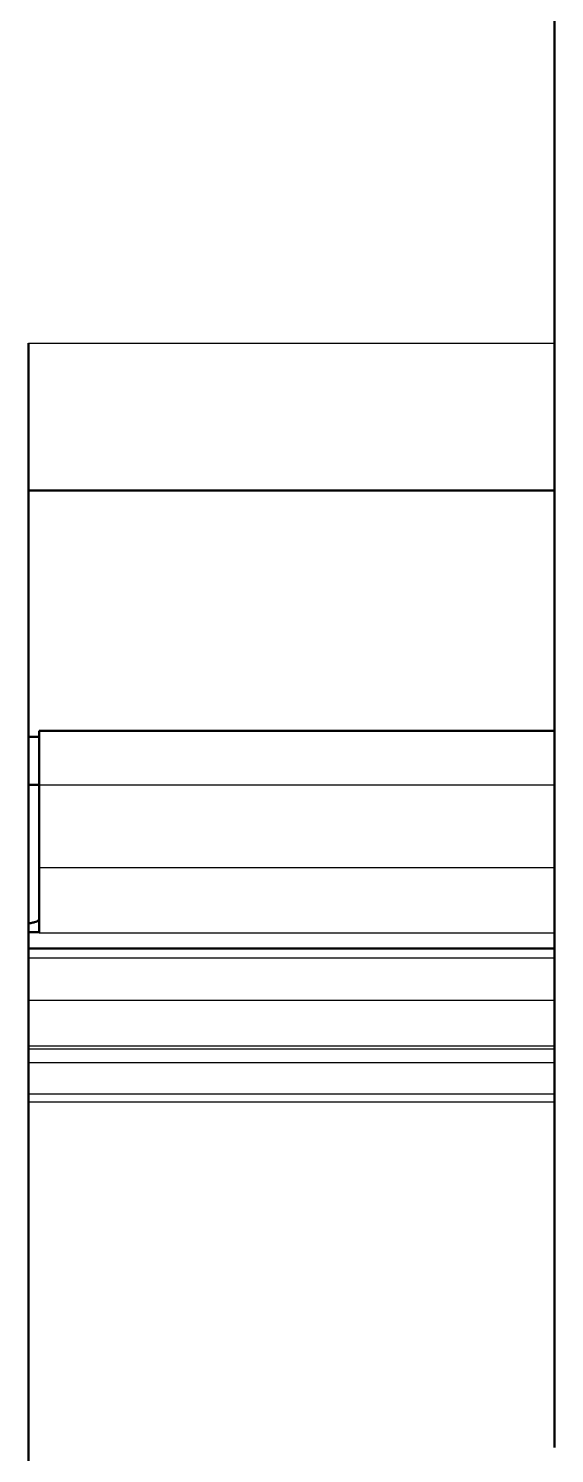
# Model space of a CAD drawing. Header units: millimetres. Extents: x 0 to 594, y 0 to 420.
# Drawn here: x 282.04 to 287.04, y 59.36 to 72.91 of the extents above; entities that cross this region are included whole.
import ezdxf

# ---------------------------------------------------------------- set-up
doc = ezdxf.new("R2010")
doc.units = ezdxf.units.MM
doc.layers.add('1', color=7, linetype='Continuous')

msp = doc.modelspace()

# ---------------------------------------------------------------- linework, layer by layer
at = {"layer": '1', "color": 7, "linetype": 'Continuous', "lineweight": 50}
for p, q in [((287.041, 174.616), (287.041, 69.916)), ((282.041, 56.866), (282.041, 69.916)), ((287.041, 69.916), (287.041, 68.516)), ((282.041, 68.516), (287.041, 68.516)), ((287.041, 68.516), (287.041, 66.229)), ((282.041, 66.174), (282.141, 66.174)), ((282.141, 65.713), (282.141, 66.229)), ((287.041, 66.229), (282.141, 66.229)), ((287.041, 66.229), (287.041, 65.713)), ((282.041, 65.716), (282.141, 65.716)), ((282.141, 64.928), (282.141, 65.713)), ((287.041, 65.713), (287.041, 64.928)), ((282.141, 64.306), (282.141, 64.928)), ((282.141, 64.316), (282.041, 64.316)), ((287.041, 64.316), (287.041, 64.159)), ((287.041, 64.159), (282.041, 64.159)), ((287.041, 64.072), (287.041, 64.159)), ((287.041, 63.67), (287.041, 64.072)), ((287.041, 63.236), (287.041, 63.67)), ((287.041, 63.205), (287.041, 63.236)), ((287.041, 63.075), (287.041, 63.205)), ((287.041, 62.778), (287.041, 63.075)), ((287.041, 62.701), (287.041, 62.778)), ((287.041, 62.701), (287.041, 59.415))]:
    msp.add_line(p, q, dxfattribs=at)
at = {"layer": '1', "color": 7, "linetype": 'Continuous', "lineweight": 25}
for p, q in [((282.041, 69.916), (287.041, 69.916)), ((287.041, 65.713), (282.141, 65.713)), ((287.041, 64.928), (282.141, 64.928)), ((287.041, 64.306), (282.141, 64.306)), ((282.041, 64.072), (287.041, 64.072)), ((282.041, 63.67), (287.041, 63.67)), ((282.041, 63.236), (287.041, 63.236)), ((282.041, 63.205), (287.041, 63.205)), ((282.041, 63.075), (287.041, 63.075)), ((282.041, 62.778), (287.041, 62.778)), ((282.041, 62.701), (287.041, 62.701))]:
    msp.add_line(p, q, dxfattribs=at)
at = {"layer": '1', "color": 7, "linetype": 'Continuous', "lineweight": 50}
msp.add_open_spline([(287.041, 64.928), (287.041, 64.721), (287.041, 64.513), (287.041, 64.306)], degree=3, dxfattribs=at)
for points, knots in [([(282.141, 64.436), (282.141, 64.43), (282.134, 64.424), (282.115, 64.415), (282.107, 64.412), (282.088, 64.407), (282.077, 64.405), (282.06, 64.401), (282.056, 64.4), (282.051, 64.4)], [0, 0, 0, 0, 0.45919, 0.45919, 0.688784, 0.688784, 0.918379, 0.918379, 1, 1, 1, 1]), ([(287.041, 64.306), (287.041, 64.269), (287.041, 64.203), (287.041, 64.131), (287.041, 64.098), (287.041, 64.095), (287.041, 64.095)], [0, 0, 0, 0, 0.28962, 0.57924, 0.86886, 1, 1, 1, 1])]:
    msp.add_open_spline(points, degree=3, knots=knots, dxfattribs=at)

doc.saveas('drawing.dxf')
